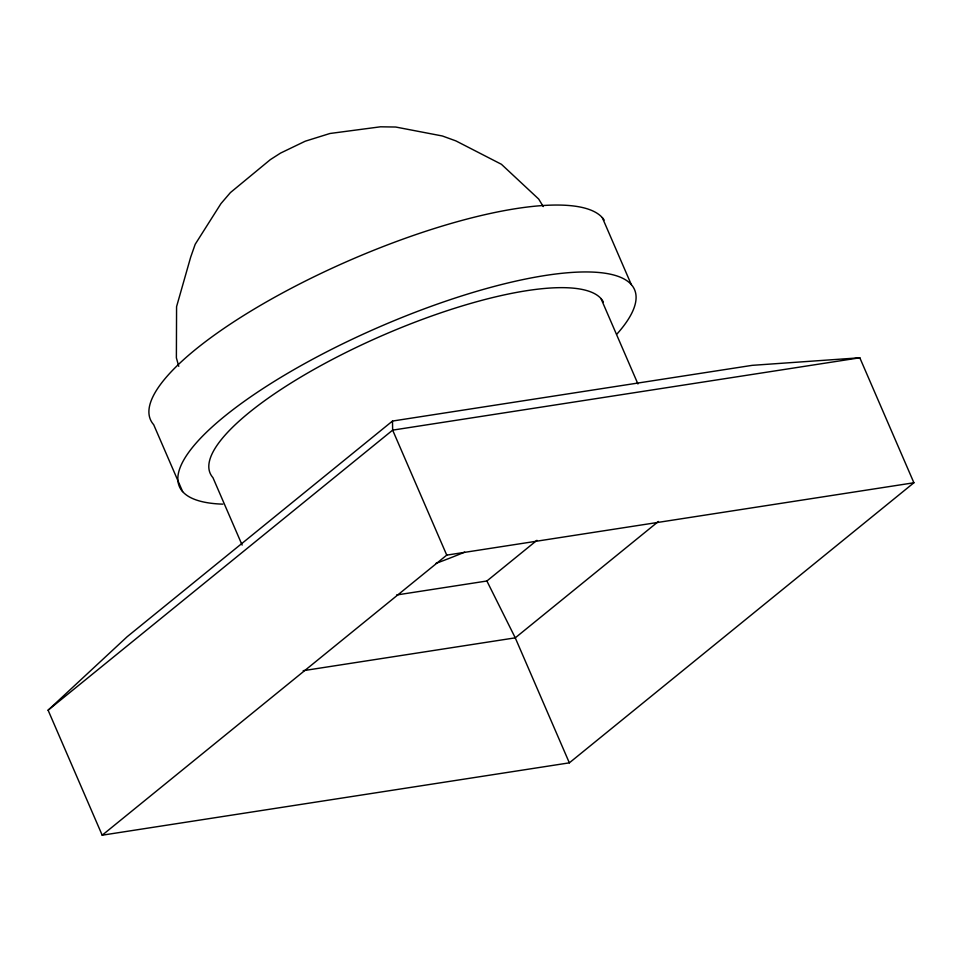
<?xml version="1.0" encoding="UTF-8"?>
<svg xmlns="http://www.w3.org/2000/svg" width="962" height="962" viewBox="0 0 962 962"><rect width="100%" height="100%" fill="white"/><g stroke="black" fill="none" stroke-linecap="round" stroke-linejoin="round"><path stroke-width="1.44" d="M48.1 710.197L127.176 636.712L392.484 421.055L752.2 365.344L859.812 357.78L913.9 482.768L569.348 762.842L102.188 835.196L48.1 710.197L392.652 430.134L859.812 357.78M102.188 835.196L446.741 555.122L913.9 482.768M396.597 594.985L486.892 581L536.928 540.319M658.429 521.464L515.259 637.842L303.186 670.694M543.253 206.577L538.696 199.062L501.418 164.286L455.916 140.909L442.352 135.979L395.719 127.032L380.507 126.804L329.966 133.49L305.255 141.198L280.567 153.078L270.358 159.62L230.423 192.58L220.959 203.619L195.19 244.288L190.68 257.143L176.575 306.65L176.383 357.84L178.752 366.318M486.892 581L515.259 637.842L569.348 762.842M602.344 217.689L631.3 284.608M600.997 298.581L637.938 383.958M446.741 555.122L392.652 430.134L392.484 421.055M242.135 545.093L212.927 477.609A214.454 58.033 -23.4 0 1 373.653 339.37A214.454 58.033 -23.4 0 1 603.366 302.044M182.636 491.594L153.679 424.675A247.943 67.087 -23.4 0 1 336.363 266.258A247.943 67.087 -23.4 0 1 604.148 220.07M464.67 552.14A214.454 58.033 -23.4 0 1 435.798 563.443M222.823 504.148A247.943 67.087 -23.4 0 1 380.94 326.25A247.943 67.087 -23.4 0 1 617.123 333.862"/></g></svg>
